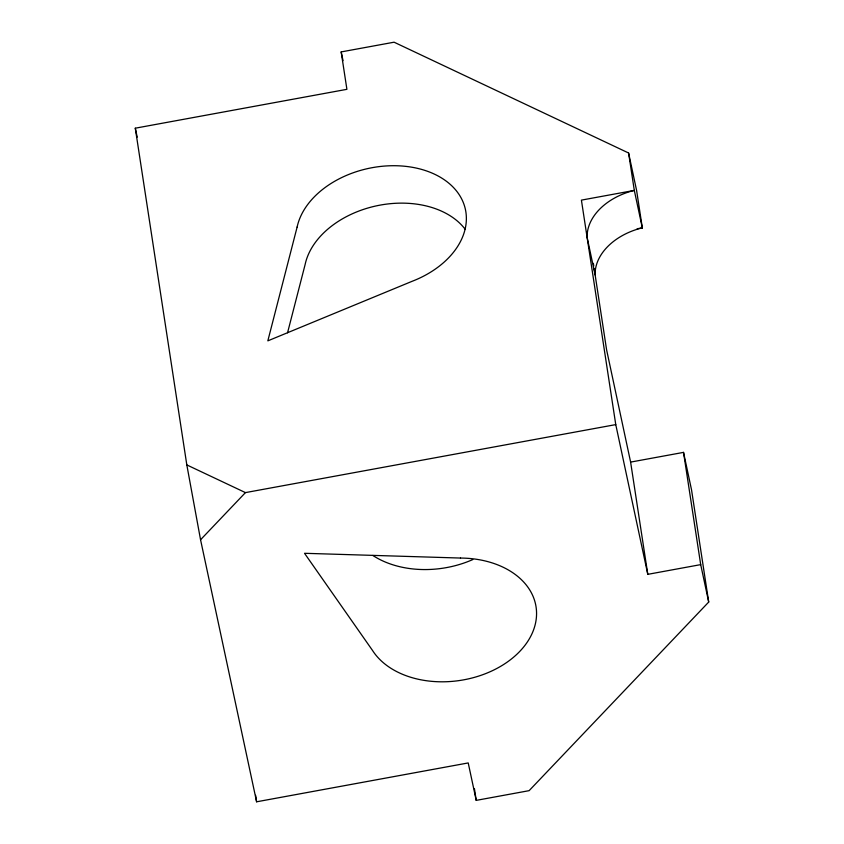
<?xml version="1.0" encoding="UTF-8"?>
<svg xmlns="http://www.w3.org/2000/svg" width="844" height="844" viewBox="0 0 844 844"><rect width="100%" height="100%" fill="white"/><g stroke="black" fill="none" stroke-linecap="round" stroke-linejoin="round"><path stroke-width="1.27" d="M287.551 332.779L305.127 264.51A86.099 60.504 -12.1 0 1 375.854 205.978A86.099 60.504 -12.1 0 1 465.16 229.23M200.555 539.759L245.446 492.611L615.761 424.606L581.41 200.123L634.308 190.406L628.59 152.996L394.085 42.2L341.176 51.917L346.905 89.327L135.293 128.193L186.819 464.917L200.555 539.759L256.608 801.8L468.22 762.934L476.227 800.376L529.125 790.659L708.707 602.057L691.531 489.815L683.524 452.384L630.616 462.101L647.791 574.342L700.699 564.625L683.524 452.384M637.157 228.787L642.316 227.838L636.598 190.427L628.59 152.996M186.819 464.917L245.446 492.611M700.699 564.625L708.707 602.057M630.616 462.101L606.593 349.796L594.155 268.519M615.761 424.606L647.791 574.342M341.176 51.917L343.044 60.652M135.293 128.193L137.213 137.15M593.364 263.36L593.765 265.944M474.444 788.76L476.227 800.376M255.616 795.301L256.608 801.8M472.819 559.551A86.099 61.201 -8.7 0 1 372.837 555.457M297.12 227.068L267.833 340.86L412.009 281.347A86.099 60.504 -12.1 0 0 434.628 174.233A86.099 60.504 -12.1 0 0 297.12 227.068M460.497 558.053L304.526 553.295L372.521 650.45A86.099 61.201 -8.7 0 0 519.872 651.294A86.099 61.201 -8.7 0 0 460.497 558.053M642.316 227.838L634.308 190.406A58.732 41.282 -12.1 0 0 587.139 237.533L595.147 274.975A58.732 41.282 -12.1 0 1 642.316 227.838"/></g></svg>
